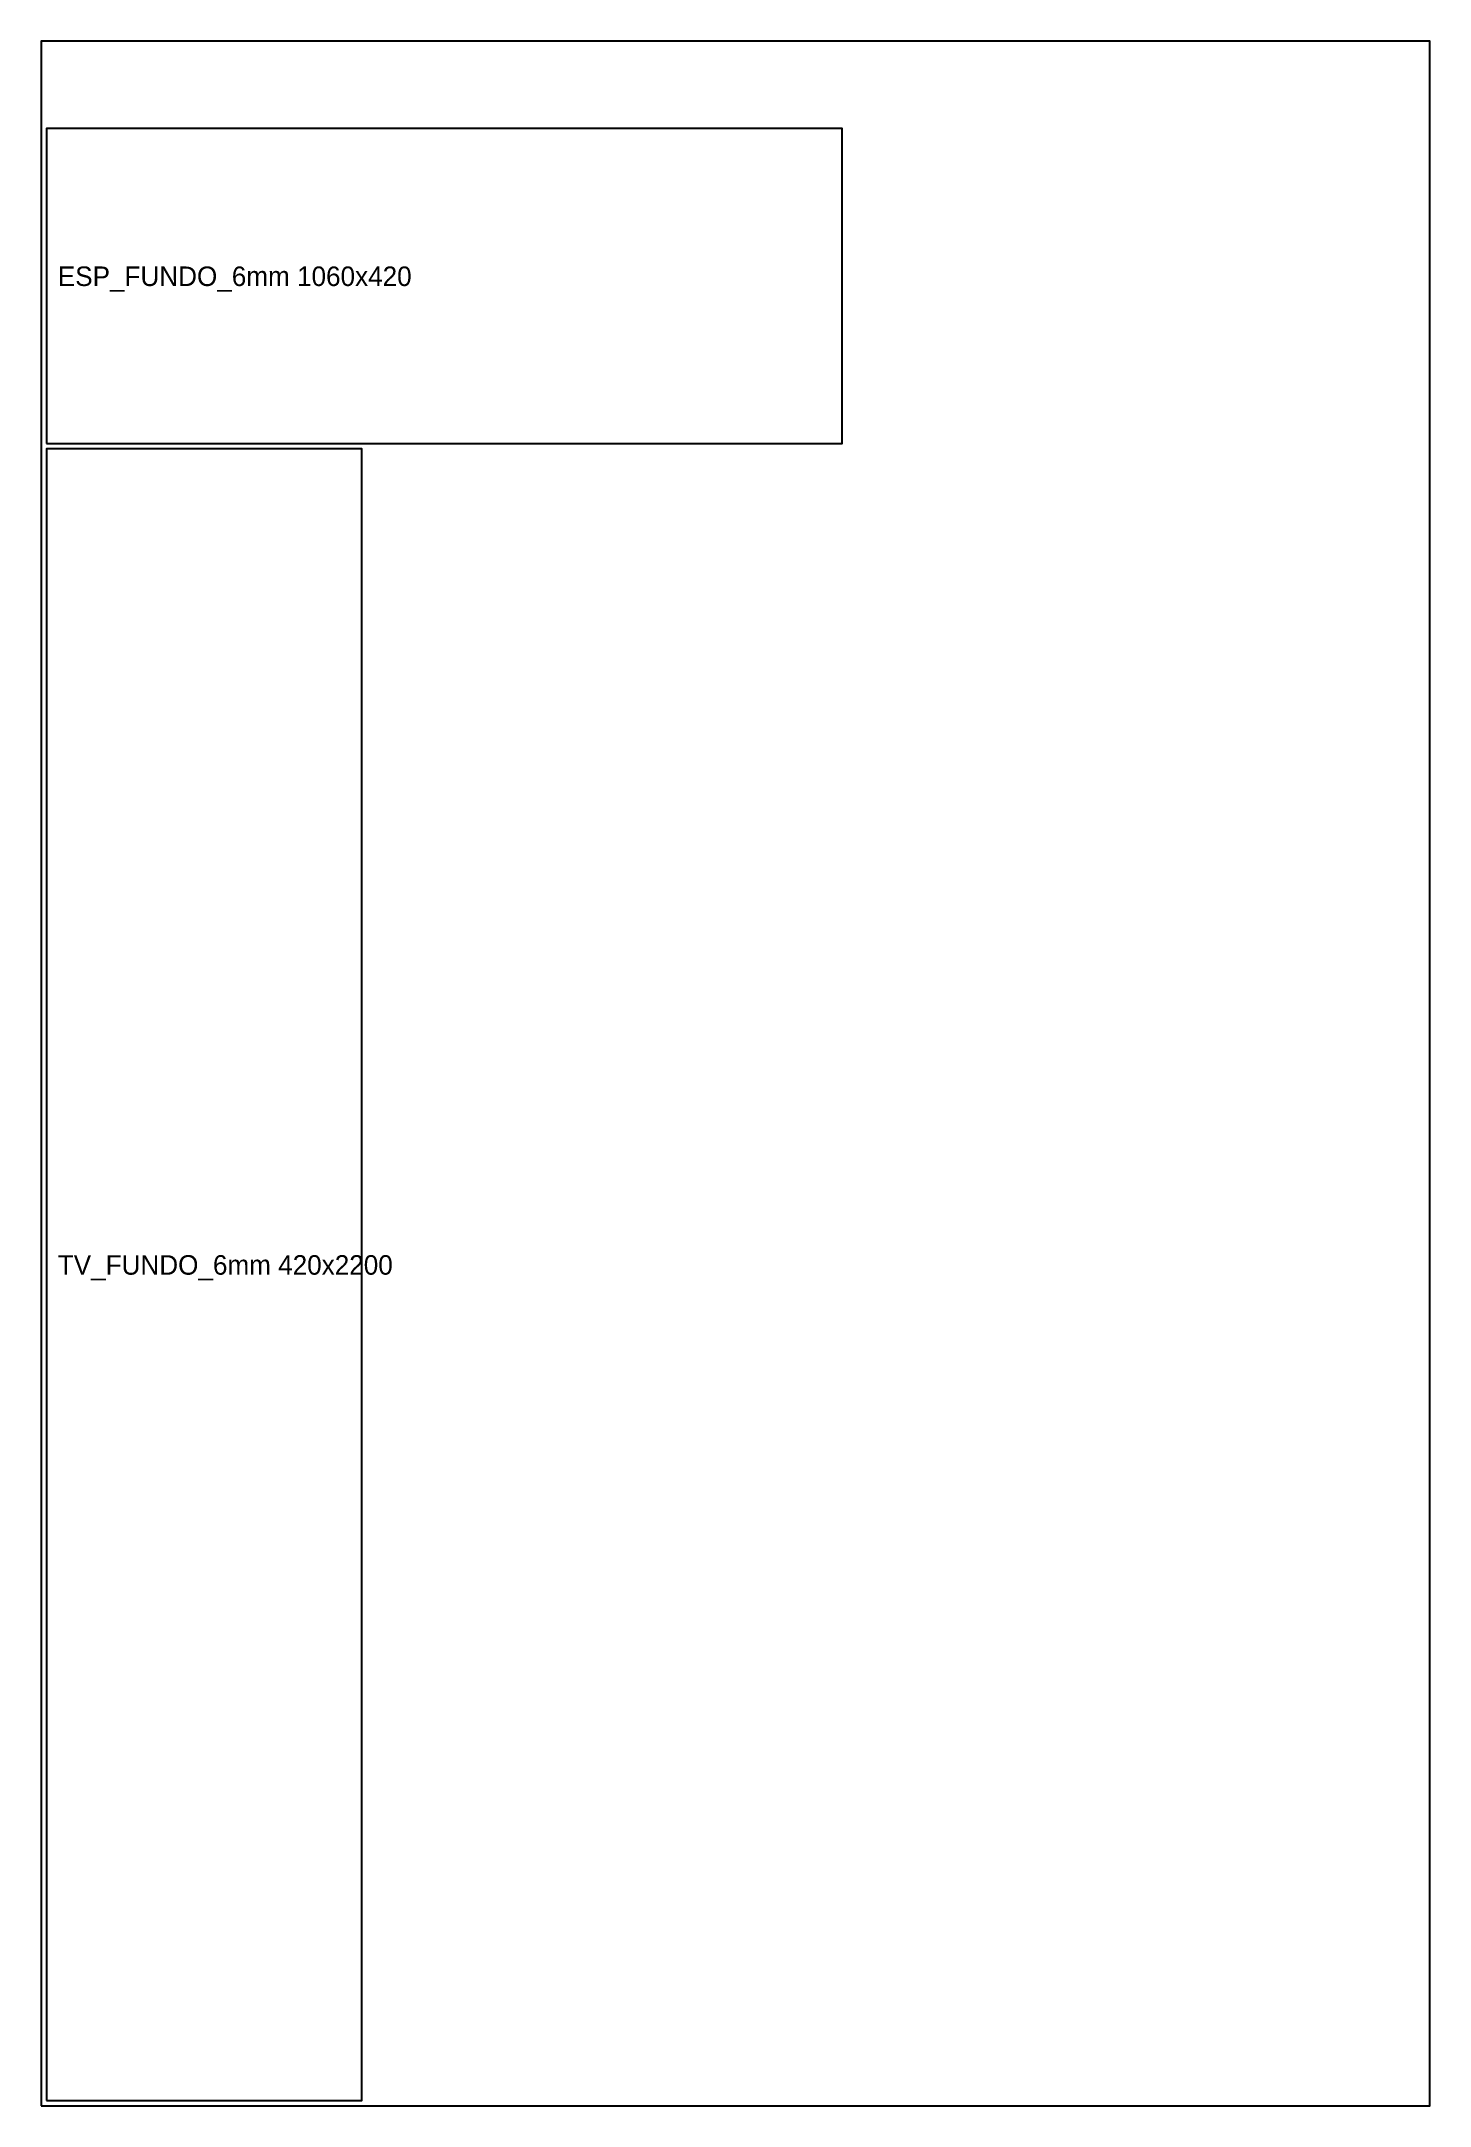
# Model space of a CAD drawing. Header units: millimetres. Extents: x 0 to 1850, y 0 to 2750.
import ezdxf

# ---------------------------------------------------------------- set-up
doc = ezdxf.new("R2010")
doc.units = ezdxf.units.MM
for name, color, linetype in [('CHAPA', 5, 'CONTINUOUS'), ('PECAS', 7, 'CONTINUOUS'), ('TEXTO', 3, 'CONTINUOUS')]:
    doc.layers.add(name, color=color, linetype=linetype)

msp = doc.modelspace()

# ---------------------------------------------------------------- linework, layer by layer
at = {"layer": 'CHAPA'}
msp.add_lwpolyline([(0, 0), (1850, 0), (1850, 2750), (0, 2750)], close=True, dxfattribs=at)
at = {"layer": 'PECAS'}
for points in [[(7, 2214), (1067, 2214), (1067, 2634), (7, 2634)], [(7, 7), (427, 7), (427, 2207), (7, 2207)]]:
    msp.add_lwpolyline(points, close=True, dxfattribs=at)

# ---------------------------------------------------------------- texts
at = {"layer": 'TEXTO'}
for s, p in [('ESP_FUNDO_6mm 1060x420', (22, 2424)), ('TV_FUNDO_6mm 420x2200', (22, 1107))]:
    msp.add_text(s, height=26, dxfattribs=at).set_placement(p)

doc.saveas('drawing.dxf')
